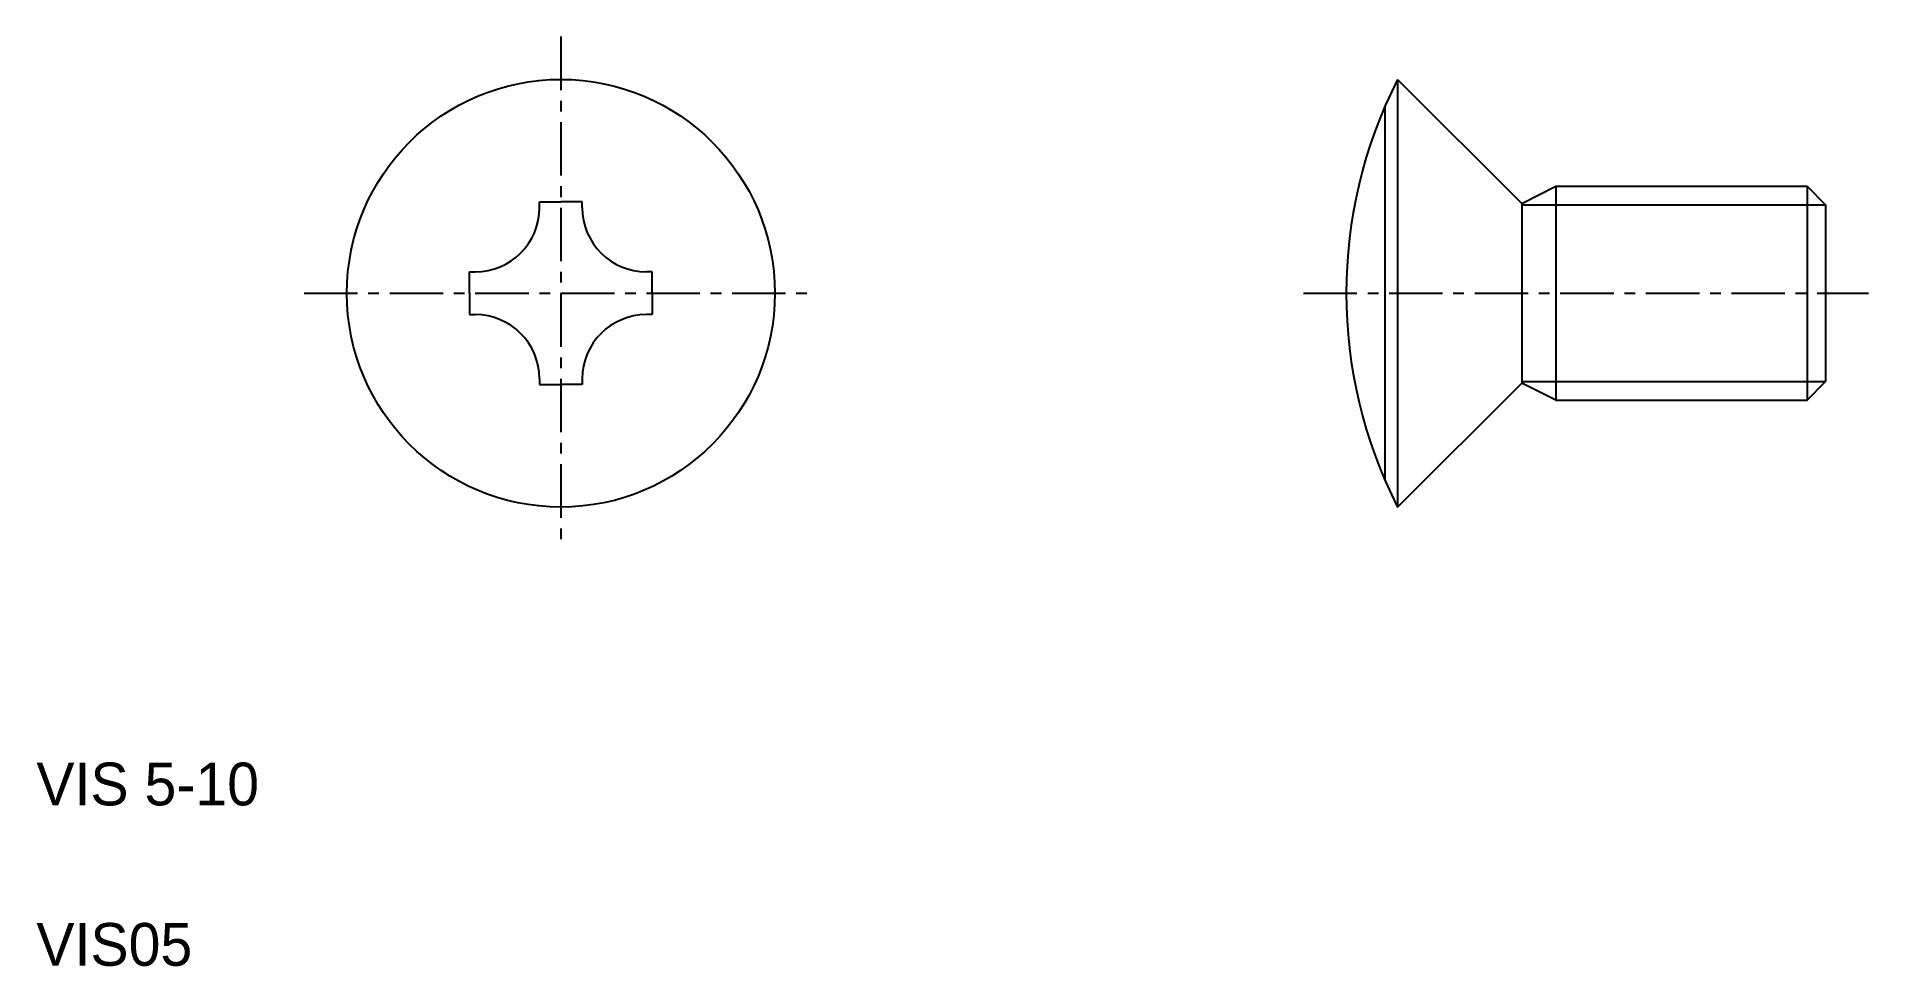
# Model space of a CAD drawing. Extents: x 2.5 to 45.3, y 2.5 to 24.2.
import ezdxf

# ---------------------------------------------------------------- set-up
doc = ezdxf.new("R2010")
doc.units = 0
doc.linetypes.add('CENTER', pattern=[2, 1.25, -0.25, 0.25, -0.25])
doc.layers.get('0').update_dxf_attribs({"linetype": 'CONTINUOUS'})
doc.layers.add('CENTER', color=1, linetype='CENTER')

msp = doc.modelspace()

# ---------------------------------------------------------------- linework, layer by layer
at = {"color": 7, "linetype": 'CONTINUOUS'}
for p, q in [((34.31, 23.224), (34.31, 13.224)), ((34.31, 23.224), (37.21, 20.324)), ((37.21, 20.324), (38.01, 20.724)), ((38.01, 20.724), (38.01, 15.724)), ((38.01, 20.724), (43.877, 20.724)), ((43.877, 20.724), (43.877, 15.724)), ((43.877, 20.724), (44.31, 20.291)), ((14.256, 20.359), (14.756, 20.359)), ((14.256, 20.224), (14.256, 20.359)), ((15.256, 20.359), (14.756, 20.359)), ((15.256, 20.224), (15.256, 20.359)), ((37.21, 20.324), (37.21, 16.124)), ((44.31, 20.291), (44.31, 16.157)), ((44.31, 19.274), (44.31, 19.274)), ((12.621, 18.224), (12.621, 18.724)), ((12.621, 18.724), (12.756, 18.724)), ((16.891, 18.724), (16.756, 18.724)), ((16.891, 18.224), (16.891, 18.724)), ((12.621, 18.224), (12.621, 17.724)), ((16.891, 18.224), (16.891, 17.724)), ((44.31, 18.224), (44.31, 18.224)), ((12.621, 17.724), (12.756, 17.724)), ((16.891, 17.724), (16.756, 17.724)), ((14.256, 16.224), (14.256, 16.089)), ((14.256, 16.089), (14.756, 16.089)), ((15.256, 16.089), (14.756, 16.089)), ((15.256, 16.224), (15.256, 16.089)), ((34.31, 13.224), (37.21, 16.124)), ((38.01, 15.724), (37.21, 16.124)), ((43.877, 15.724), (44.31, 16.157)), ((38.01, 15.724), (43.877, 15.724))]:
    msp.add_line(p, q, dxfattribs=at)
at = {"color": 3, "linetype": 'CONTINUOUS'}
for p, q in [((34.01, 22.585), (34.01, 13.863)), ((37.21, 20.291), (44.31, 20.291)), ((37.21, 16.157), (44.31, 16.157))]:
    msp.add_line(p, q, dxfattribs=at)
at = {"color": 7, "linetype": 'CONTINUOUS'}
msp.add_circle((14.756, 18.224), 5, dxfattribs=at)
for centre, radius, start, end in [((44.126, 18.224), 11.017, 153.0085, 206.9915), ((12.756, 20.224), 1.5, 270, 0), ((16.756, 20.224), 1.5, 180, 270), ((12.756, 16.224), 1.5, 360, 90), ((16.756, 16.224), 1.5, 90, 180)]:
    msp.add_arc(centre, radius, start, end, dxfattribs=at)
at = {"layer": 'CENTER', "color": 1, "linetype": 'CENTER'}
for p, q in [((14.756, 24.224), (14.756, 12.224)), ((8.756, 18.224), (20.756, 18.224)), ((32.11, 18.224), (45.31, 18.224))]:
    msp.add_line(p, q, dxfattribs=at)

# ---------------------------------------------------------------- texts
at = {"color": 7, "linetype": 'CONTINUOUS'}
for s, p in [('VIS 5-10', (2.5, 6.25)), ('VIS05', (2.5, 2.5))]:
    msp.add_text(s, height=1, dxfattribs=at).set_placement(p)

doc.saveas('drawing.dxf')
